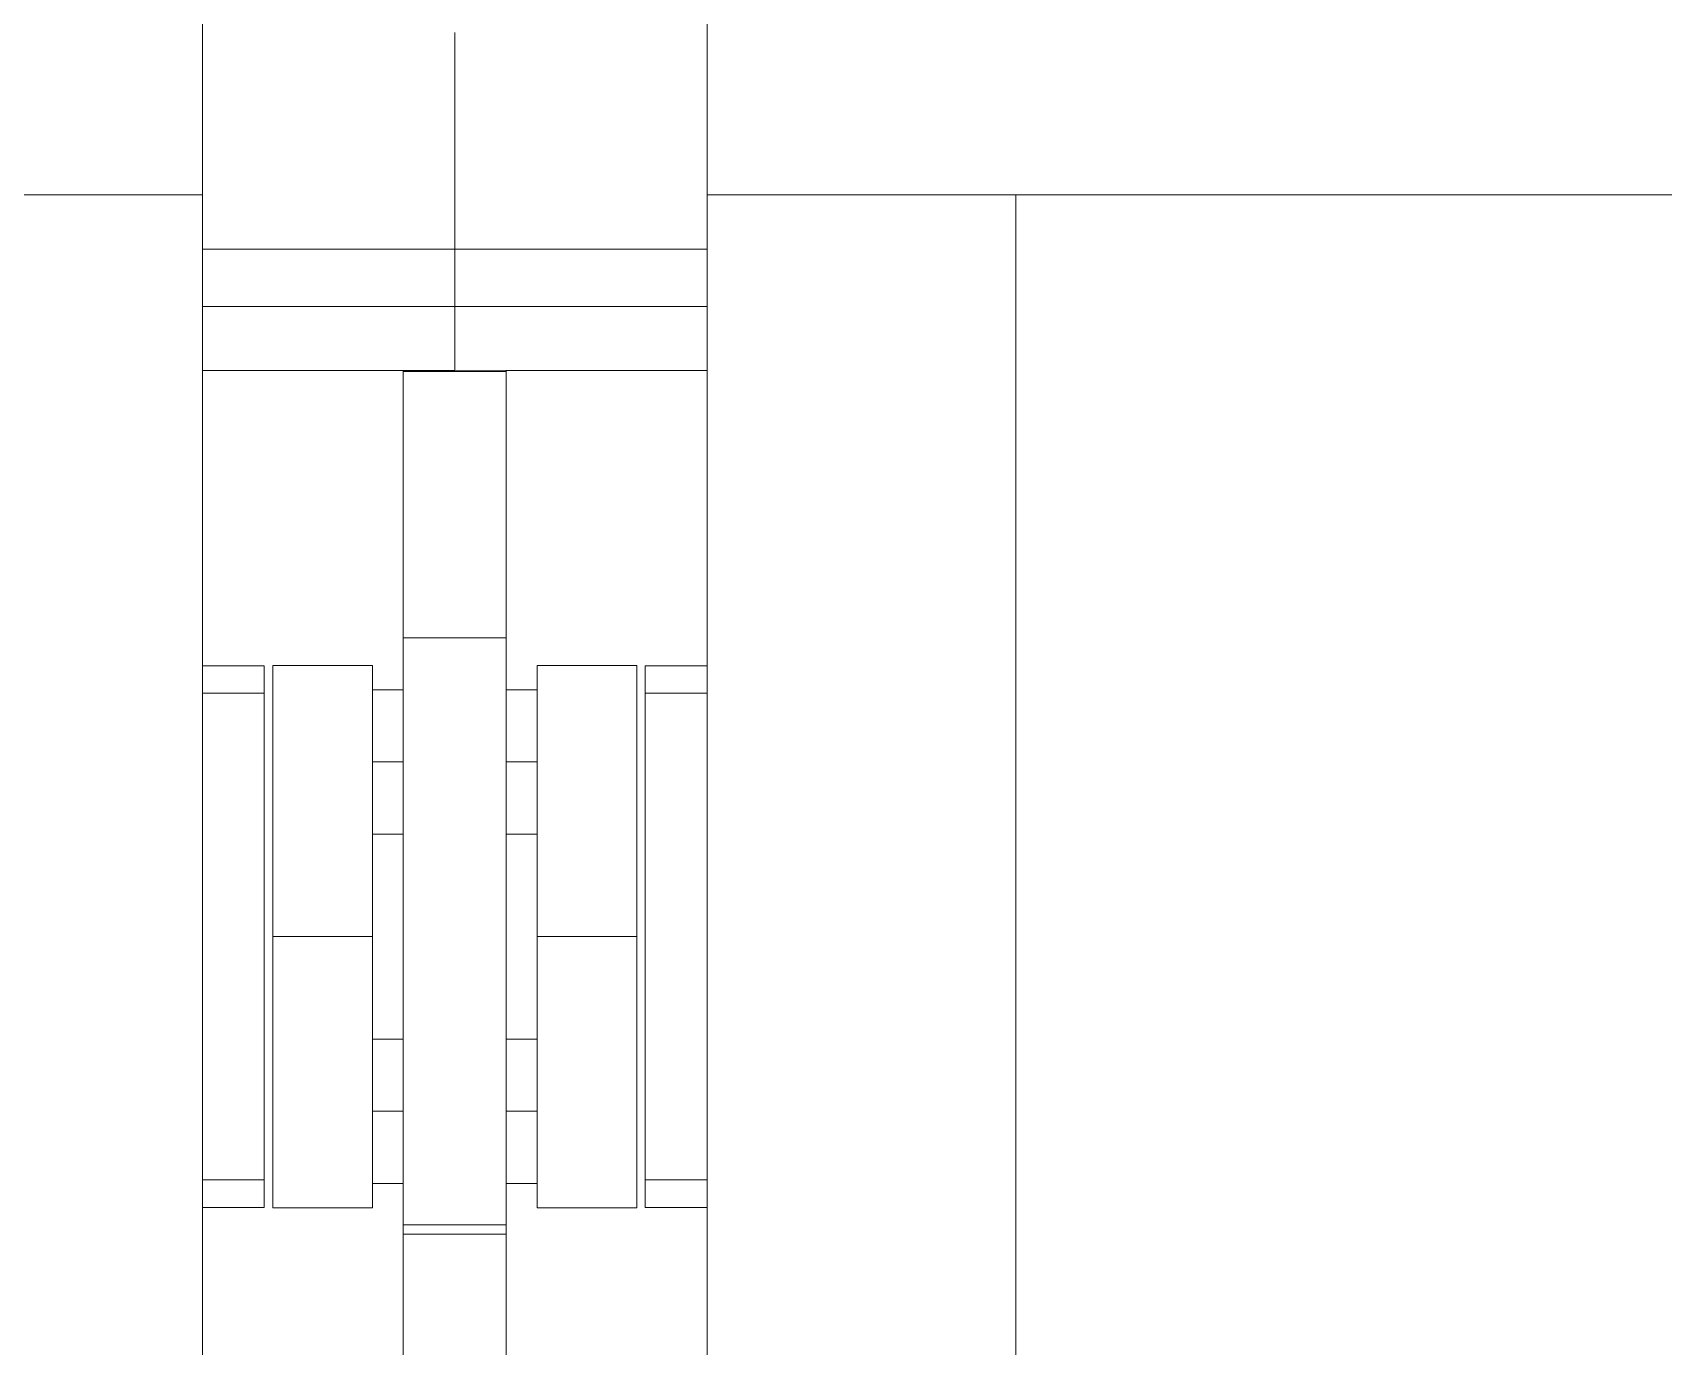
# Model space of a CAD drawing. Header units: millimetres. Extents: x -46169 to 237885, y -84465 to 18123.
# Drawn here: x 111648.7 to 111807.1, y -80615.1 to -80487.6 of the extents above; entities that cross this region are included whole.
import ezdxf

# ---------------------------------------------------------------- set-up
doc = ezdxf.new("R2010")
doc.units = ezdxf.units.MM
doc.header["$MEASUREMENT"] = 0
doc.linetypes.add('Wipeout_Contour', pattern=[1000, 0, -1000])
doc.layers.add('New_A-20-M_Floor_Slab', color=7, linetype='Continuous')
doc.layers.add('New_A-35-M_FFE_Fixed', color=7, linetype='Continuous')
doc.layers.add('New_A-35-M_FFE_Fixed_Pen_No__1', color=7, linetype='Continuous', lineweight=13)

# ---------------------------------------------------------------- blocks, each defined once
blk = doc.blocks.new('Section Elem_7_2', base_point=(64459.15, -84332.61))
at = {"color": 254, "linetype": 'Wipeout_Contour', "lineweight": 0, "ltscale": 2203332.554742393}
blk.add_wipeout([(111665.23, -80601.62), (111665.23, -80615.11), (111684.73, -80615.11), (111684.73, -80599.29), (111681.73, -80599.29), (111681.73, -80601.65), (111672.05, -80601.65), (111672.05, -80549.01), (111681.73, -80549.01), (111681.73, -80551.38), (111684.73, -80551.38), (111684.73, -80520.4), (111665.23, -80520.4), (111665.23, -80549.04), (111671.23, -80549.04), (111671.23, -80601.62)], dxfattribs=at).dxf.layer = 'New_A-20-M_Floor_Slab'
at = {"color": 254, "linetype": 'Wipeout_Contour', "lineweight": 0, "ltscale": 550903.734601}
blk.add_wipeout([(111694.73, -80585.29), (111697.73, -80585.29), (111697.73, -80565.38), (111694.73, -80565.38)], dxfattribs=at).dxf.layer = 'New_A-20-M_Floor_Slab'
at = {"color": 254, "linetype": 'Wipeout_Contour', "lineweight": 0, "ltscale": 2203694.375232762}
blk.add_wipeout([(111697.73, -80599.29), (111694.73, -80599.29), (111694.73, -80615.11), (111714.23, -80615.11), (111714.23, -80601.62), (111708.23, -80601.62), (111708.23, -80549.04), (111714.23, -80549.04), (111714.23, -80520.4), (111694.73, -80520.4), (111694.73, -80551.38), (111697.73, -80551.38), (111697.73, -80549.01), (111707.42, -80549.01), (111707.42, -80601.65), (111697.73, -80601.65)], dxfattribs=at).dxf.layer = 'New_A-20-M_Floor_Slab'
at = {"color": 254, "linetype": 'Wipeout_Contour', "lineweight": 0, "ltscale": 550861.563478}
blk.add_wipeout([(111681.73, -80585.29), (111684.73, -80585.29), (111684.73, -80565.38), (111681.73, -80565.38)], dxfattribs=at).dxf.layer = 'New_A-20-M_Floor_Slab'
blk = doc.blocks.new('Section Elem_20_2', base_point=(64459.15, -84332.61))
at = {"color": 254, "linetype": 'Wipeout_Contour', "lineweight": 0, "ltscale": 550818.186649}
blk.add_wipeout([(111684.73, -80548.19), (111694.73, -80548.19), (111694.73, -80547.38), (111684.73, -80547.38)], dxfattribs=at).dxf.layer = 'New_A-35-M_FFE_Fixed'
at = {"color": 254, "linetype": 'Wipeout_Contour', "lineweight": 0, "ltscale": 550891.490712}
blk.add_wipeout([(111714.23, -80549.56), (111714.23, -80549.04), (111708.23, -80549.04), (111708.23, -80549.56)], dxfattribs=at).dxf.layer = 'New_A-35-M_FFE_Fixed'
at = {"color": 254, "linetype": 'Wipeout_Contour', "lineweight": 0, "ltscale": 550850.700828}
blk.add_wipeout([(111694.73, -80551.91), (111694.73, -80553.43), (111697.73, -80553.43), (111697.73, -80551.91)], dxfattribs=at).dxf.layer = 'New_A-35-M_FFE_Fixed'
at = {"color": 254, "linetype": 'Wipeout_Contour', "lineweight": 0, "ltscale": 688576.711741}
blk.add_wipeout([(111694.73, -80558.38), (111697.73, -80558.38), (111697.73, -80556.72), (111697.73, -80555.7), (111694.73, -80555.7)], dxfattribs=at).dxf.layer = 'New_A-35-M_FFE_Fixed'
at = {"color": 254, "linetype": 'Wipeout_Contour', "lineweight": 0, "ltscale": 550877.414561}
blk.add_wipeout([(111697.73, -80563.33), (111694.73, -80563.33), (111694.73, -80564.84), (111697.73, -80564.84)], dxfattribs=at).dxf.layer = 'New_A-35-M_FFE_Fixed'
at = {"color": 254, "linetype": 'Wipeout_Contour', "lineweight": 0, "ltscale": 550934.488459}
blk.add_wipeout([(111697.73, -80587.34), (111694.73, -80587.34), (111694.73, -80589.61), (111697.73, -80589.61)], dxfattribs=at).dxf.layer = 'New_A-35-M_FFE_Fixed'
at = {"color": 254, "linetype": 'Wipeout_Contour', "lineweight": 0, "ltscale": 550952.342949}
blk.add_wipeout([(111694.73, -80597.24), (111697.73, -80597.24), (111697.73, -80594.97), (111694.73, -80594.97)], dxfattribs=at).dxf.layer = 'New_A-35-M_FFE_Fixed'
at = {"color": 254, "linetype": 'Wipeout_Contour', "lineweight": 0, "ltscale": 551013.312429}
blk.add_wipeout([(111708.23, -80601.62), (111714.23, -80601.62), (111714.23, -80601.11), (111708.23, -80601.11)], dxfattribs=at).dxf.layer = 'New_A-35-M_FFE_Fixed'
at = {"color": 254, "linetype": 'Wipeout_Contour', "lineweight": 0, "ltscale": 550948.532889}
blk.add_wipeout([(111694.73, -80603.64), (111694.73, -80603.32), (111684.73, -80603.32), (111684.73, -80603.64)], dxfattribs=at).dxf.layer = 'New_A-35-M_FFE_Fixed'
at = {"color": 254, "linetype": 'Wipeout_Contour', "lineweight": 0, "ltscale": 550959.972375}
blk.add_wipeout([(111694.73, -80608.79), (111694.73, -80607.94), (111684.73, -80607.94), (111684.73, -80608.79)], dxfattribs=at).dxf.layer = 'New_A-35-M_FFE_Fixed'
at = {"color": 254, "linetype": 'Wipeout_Contour', "lineweight": 0, "ltscale": 550848.30231}
blk.add_wipeout([(111694.73, -80551.38), (111694.73, -80551.91), (111697.73, -80551.91), (111697.73, -80551.38)], dxfattribs=at).dxf.layer = 'New_A-35-M_FFE_Fixed'
at = {"color": 254, "linetype": 'Wipeout_Contour', "lineweight": 0, "ltscale": 550855.132759}
blk.add_wipeout([(111694.73, -80555.7), (111697.73, -80555.7), (111697.73, -80553.43), (111694.73, -80553.43)], dxfattribs=at).dxf.layer = 'New_A-35-M_FFE_Fixed'
at = {"color": 254, "linetype": 'Wipeout_Contour', "lineweight": 0, "ltscale": 550872.982304}
blk.add_wipeout([(111694.73, -80563.33), (111697.73, -80563.33), (111697.73, -80561.05), (111694.73, -80561.05)], dxfattribs=at).dxf.layer = 'New_A-35-M_FFE_Fixed'
at = {"color": 254, "linetype": 'Wipeout_Contour', "lineweight": 0, "ltscale": 688600.830108}
blk.add_wipeout([(111694.73, -80565.38), (111697.73, -80565.38), (111697.73, -80565.26), (111697.73, -80564.84), (111694.73, -80564.84)], dxfattribs=at).dxf.layer = 'New_A-35-M_FFE_Fixed'
at = {"color": 254, "linetype": 'Wipeout_Contour', "lineweight": 0, "ltscale": 550930.055301}
blk.add_wipeout([(111697.73, -80585.82), (111694.73, -80585.82), (111694.73, -80587.34), (111697.73, -80587.34)], dxfattribs=at).dxf.layer = 'New_A-35-M_FFE_Fixed'
at = {"color": 254, "linetype": 'Wipeout_Contour', "lineweight": 0, "ltscale": 688684.252666}
blk.add_wipeout([(111694.73, -80592.29), (111694.73, -80594.97), (111697.73, -80594.97), (111697.73, -80593.94), (111697.73, -80592.29)], dxfattribs=at).dxf.layer = 'New_A-35-M_FFE_Fixed'
at = {"color": 254, "linetype": 'Wipeout_Contour', "lineweight": 0, "ltscale": 688696.51833}
blk.add_wipeout([(111694.73, -80597.24), (111694.73, -80598.75), (111697.73, -80598.75), (111697.73, -80597.72), (111697.73, -80597.24)], dxfattribs=at).dxf.layer = 'New_A-35-M_FFE_Fixed'
at = {"color": 254, "linetype": 'Wipeout_Contour', "lineweight": 0, "ltscale": 551010.18317}
blk.add_wipeout([(111714.23, -80598.94), (111708.23, -80598.94), (111708.23, -80601.11), (111714.23, -80601.11)], dxfattribs=at).dxf.layer = 'New_A-35-M_FFE_Fixed'
at = {"color": 254, "linetype": 'Wipeout_Contour', "lineweight": 0, "ltscale": 550952.248051}
blk.add_wipeout([(111694.73, -80604.23), (111684.73, -80604.23), (111684.73, -80605.9), (111694.73, -80605.9)], dxfattribs=at).dxf.layer = 'New_A-35-M_FFE_Fixed'
at = {"layer": 'New_A-35-M_FFE_Fixed_Pen_No__1', "linetype": 'Continuous'}
blk.add_line((111708.23, -80601.62), (111708.23, -80601.11), dxfattribs=at)
at = {"color": 254, "linetype": 'Wipeout_Contour', "lineweight": 0, "ltscale": 550952.400583}
blk.add_wipeout([(111708.23, -80598.94), (111714.23, -80598.94), (111714.23, -80551.72), (111708.23, -80551.72)], dxfattribs=at).dxf.layer = 'New_A-35-M_FFE_Fixed'
at = {"color": 254, "linetype": 'Wipeout_Contour', "lineweight": 0, "ltscale": 550867.191379}
blk.add_wipeout([(111694.73, -80558.38), (111694.73, -80561.05), (111697.73, -80561.05), (111697.73, -80558.38)], dxfattribs=at).dxf.layer = 'New_A-35-M_FFE_Fixed'
at = {"color": 254, "linetype": 'Wipeout_Contour', "lineweight": 0, "ltscale": 688660.128628}
blk.add_wipeout([(111697.73, -80585.29), (111694.73, -80585.29), (111694.73, -80585.82), (111697.73, -80585.82), (111697.73, -80585.4)], dxfattribs=at).dxf.layer = 'New_A-35-M_FFE_Fixed'
at = {"color": 254, "linetype": 'Wipeout_Contour', "lineweight": 0, "ltscale": 550940.280756}
blk.add_wipeout([(111694.73, -80592.29), (111697.73, -80592.29), (111697.73, -80589.61), (111694.73, -80589.61)], dxfattribs=at).dxf.layer = 'New_A-35-M_FFE_Fixed'
at = {"color": 254, "linetype": 'Wipeout_Contour', "lineweight": 0, "ltscale": 550959.175841}
blk.add_wipeout([(111694.73, -80598.75), (111694.73, -80599.29), (111697.73, -80599.29), (111697.73, -80598.75)], dxfattribs=at).dxf.layer = 'New_A-35-M_FFE_Fixed'
at = {"layer": 'New_A-35-M_FFE_Fixed_Pen_No__1', "linetype": 'Continuous'}
blk.add_line((111708.23, -80601.11), (111708.23, -80598.94), dxfattribs=at)
at = {"color": 254, "linetype": 'Wipeout_Contour', "lineweight": 0, "ltscale": 550894.618705}
blk.add_wipeout([(111708.23, -80549.56), (111708.23, -80551.72), (111714.23, -80551.72), (111714.23, -80549.56)], dxfattribs=at).dxf.layer = 'New_A-35-M_FFE_Fixed'
at = {"color": 254, "linetype": 'Wipeout_Contour', "lineweight": 0, "ltscale": 550957.874458}
blk.add_wipeout([(111697.73, -80593.94), (111707.42, -80593.94), (111707.42, -80585.4), (111697.73, -80585.4)], dxfattribs=at).dxf.layer = 'New_A-35-M_FFE_Fixed'
at = {"layer": 'New_A-35-M_FFE_Fixed_Pen_No__1', "linetype": 'Continuous'}
for p, q in [((111708.23, -80549.56), (111708.23, -80549.04)), ((111708.23, -80551.72), (111708.23, -80549.56)), ((111708.23, -80598.94), (111708.23, -80551.72)), ((111697.73, -80592.29), (111694.73, -80592.29))]:
    blk.add_line(p, q, dxfattribs=at)
at = {"color": 254, "linetype": 'Wipeout_Contour', "lineweight": 0, "ltscale": 551010.842816}
blk.add_wipeout([(111714.23, -80503.33), (111714.23, -80647.33), (111744.23, -80647.33), (111744.23, -80503.33)], dxfattribs=at).dxf.layer = 'New_A-35-M_FFE_Fixed'
at = {"color": 254, "linetype": 'Wipeout_Contour', "lineweight": 0, "ltscale": 550936.097446}
blk.add_wipeout([(111697.73, -80575.33), (111697.73, -80585.4), (111707.42, -80585.4), (111707.42, -80575.33)], dxfattribs=at).dxf.layer = 'New_A-35-M_FFE_Fixed'
at = {"color": 254, "linetype": 'Wipeout_Contour', "lineweight": 0, "ltscale": 550974.542929}
blk.add_wipeout([(111707.42, -80593.94), (111697.73, -80593.94), (111697.73, -80599.65), (111707.42, -80599.65)], dxfattribs=at).dxf.layer = 'New_A-35-M_FFE_Fixed'
at = {"layer": 'New_A-35-M_FFE_Fixed_Pen_No__1', "linetype": 'Continuous'}
for p, q in [((111714.23, -80549.04), (111708.23, -80549.04)), ((111714.23, -80551.72), (111708.23, -80551.72)), ((111697.73, -80585.29), (111694.73, -80585.29)), ((111697.73, -80593.94), (111697.73, -80585.4)), ((111707.42, -80593.94), (111707.42, -80585.4)), ((111714.23, -80598.94), (111708.23, -80598.94)), ((111714.23, -80601.62), (111708.23, -80601.62))]:
    blk.add_line(p, q, dxfattribs=at)
at = {"color": 254, "linetype": 'Wipeout_Contour', "lineweight": 0, "ltscale": 827228.955414}
blk.add_wipeout([(112215.23, -80346.96), (111714.23, -80346.96), (111714.23, -80503.33), (111744.23, -80503.33), (112185.23, -80503.33), (112215.23, -80503.33)], dxfattribs=at).dxf.layer = 'New_A-35-M_FFE_Fixed'
at = {"color": 254, "linetype": 'Wipeout_Contour', "lineweight": 0, "ltscale": 550771.873137}
blk.add_wipeout([(111689.73, -80511.45), (111714.23, -80511.45), (111714.23, -80510.54), (111689.73, -80510.54)], dxfattribs=at).dxf.layer = 'New_A-35-M_FFE_Fixed'
at = {"color": 254, "linetype": 'Wipeout_Contour', "lineweight": 0, "ltscale": 550786.598318}
blk.add_wipeout([(111689.73, -80520.4), (111714.23, -80520.4), (111714.23, -80514.18), (111689.73, -80514.18)], dxfattribs=at).dxf.layer = 'New_A-35-M_FFE_Fixed'
at = {"color": 254, "linetype": 'Wipeout_Contour', "lineweight": 0, "ltscale": 550912.527964}
blk.add_wipeout([(111697.73, -80575.33), (111707.42, -80575.33), (111707.42, -80565.26), (111697.73, -80565.26)], dxfattribs=at).dxf.layer = 'New_A-35-M_FFE_Fixed'
at = {"color": 254, "linetype": 'Wipeout_Contour', "lineweight": 0, "ltscale": 550983.564222}
blk.add_wipeout([(111707.42, -80599.65), (111697.73, -80599.65), (111697.73, -80601.65), (111707.42, -80601.65)], dxfattribs=at).dxf.layer = 'New_A-35-M_FFE_Fixed'
at = {"layer": 'New_A-35-M_FFE_Fixed_Pen_No__1', "linetype": 'Continuous'}
for p, q in [((111689.73, -80520.4), (111714.23, -80520.4)), ((111707.42, -80575.33), (111697.73, -80575.33)), ((111697.73, -80585.4), (111697.73, -80575.33)), ((111707.42, -80585.4), (111707.42, -80575.33)), ((111697.73, -80599.65), (111697.73, -80593.94)), ((111707.42, -80599.65), (111707.42, -80593.94)), ((111697.73, -80599.29), (111694.73, -80599.29)), ((111697.73, -80601.65), (111697.73, -80599.65)), ((111707.42, -80601.65), (111707.42, -80599.65)), ((111707.42, -80601.65), (111697.73, -80601.65))]:
    blk.add_line(p, q, dxfattribs=at)
at = {"color": 254, "linetype": 'Wipeout_Contour', "lineweight": 0, "ltscale": 550725.35612}
blk.add_wipeout([(111689.73, -80487.59), (111689.73, -80494.61), (111714.23, -80494.61), (111714.23, -80487.59)], dxfattribs=at).dxf.layer = 'New_A-35-M_FFE_Fixed'
at = {"color": 254, "linetype": 'Wipeout_Contour', "lineweight": 0, "ltscale": 551761.374976}
blk.add_wipeout([(112185.23, -80635.33), (112185.23, -80503.33), (111744.23, -80503.33), (111744.23, -80635.33)], dxfattribs=at).dxf.layer = 'New_A-35-M_FFE_Fixed'
at = {"color": 254, "linetype": 'Wipeout_Contour', "lineweight": 0, "ltscale": 550779.056403}
blk.add_wipeout([(111689.73, -80514.18), (111714.23, -80514.18), (111714.23, -80513.95), (111689.73, -80513.95)], dxfattribs=at).dxf.layer = 'New_A-35-M_FFE_Fixed'
at = {"color": 254, "linetype": 'Wipeout_Contour', "lineweight": 0, "ltscale": 550890.754251}
blk.add_wipeout([(111697.73, -80565.26), (111707.42, -80565.26), (111707.42, -80556.72), (111697.73, -80556.72)], dxfattribs=at).dxf.layer = 'New_A-35-M_FFE_Fixed'
at = {"layer": 'New_A-35-M_FFE_Fixed_Pen_No__1', "linetype": 'Continuous'}
for p, q in [((111744.23, -80647.33), (111744.23, -80503.33)), ((111744.23, -80503.33), (112185.23, -80503.33)), ((111697.73, -80558.38), (111694.73, -80558.38)), ((111697.73, -80565.38), (111694.73, -80565.38)), ((111697.73, -80575.33), (111697.73, -80565.26)), ((111707.42, -80575.33), (111707.42, -80565.26))]:
    blk.add_line(p, q, dxfattribs=at)
at = {"color": 254, "linetype": 'Wipeout_Contour', "lineweight": 0, "ltscale": 550741.765772}
blk.add_wipeout([(111689.73, -80494.61), (111689.73, -80501.63), (111714.23, -80501.63), (111714.23, -80494.61)], dxfattribs=at).dxf.layer = 'New_A-35-M_FFE_Fixed'
at = {"color": 254, "linetype": 'Wipeout_Contour', "lineweight": 0, "ltscale": 550777.181039}
blk.add_wipeout([(111689.73, -80513.55), (111714.23, -80513.55), (111714.23, -80512.98), (111689.73, -80512.98)], dxfattribs=at).dxf.layer = 'New_A-35-M_FFE_Fixed'
at = {"color": 254, "linetype": 'Wipeout_Contour', "lineweight": 0, "ltscale": 550874.090441}
blk.add_wipeout([(111697.73, -80556.72), (111707.42, -80556.72), (111707.42, -80551.02), (111697.73, -80551.02)], dxfattribs=at).dxf.layer = 'New_A-35-M_FFE_Fixed'
at = {"layer": 'New_A-35-M_FFE_Fixed_Pen_No__1', "linetype": 'Continuous'}
for p, q in [((111697.73, -80565.26), (111697.73, -80556.72)), ((111707.42, -80565.26), (111707.42, -80556.72))]:
    blk.add_line(p, q, dxfattribs=at)
at = {"color": 254, "linetype": 'Wipeout_Contour', "lineweight": 0, "ltscale": 550758.135921}
blk.add_wipeout([(111714.23, -80501.63), (111689.73, -80501.63), (111689.73, -80508.61), (111714.23, -80508.61)], dxfattribs=at).dxf.layer = 'New_A-35-M_FFE_Fixed'
at = {"color": 254, "linetype": 'Wipeout_Contour', "lineweight": 0, "ltscale": 550775.6886}
blk.add_wipeout([(111689.73, -80512.98), (111714.23, -80512.98), (111714.23, -80512.27), (111689.73, -80512.27)], dxfattribs=at).dxf.layer = 'New_A-35-M_FFE_Fixed'
at = {"color": 254, "linetype": 'Wipeout_Contour', "lineweight": 0, "ltscale": 550865.072433}
blk.add_wipeout([(111697.73, -80549.01), (111697.73, -80551.02), (111707.42, -80551.02), (111707.42, -80549.01)], dxfattribs=at).dxf.layer = 'New_A-35-M_FFE_Fixed'
at = {"layer": 'New_A-35-M_FFE_Fixed_Pen_No__1', "linetype": 'Continuous'}
for p, q in [((111714.23, -80503.33), (111714.23, -80346.96)), ((111744.23, -80503.33), (111714.23, -80503.33)), ((111697.73, -80551.02), (111697.73, -80549.01)), ((111707.42, -80549.01), (111697.73, -80549.01)), ((111707.42, -80551.02), (111707.42, -80549.01)), ((111697.73, -80556.72), (111697.73, -80551.02)), ((111707.42, -80556.72), (111707.42, -80551.02)), ((111697.73, -80551.38), (111694.73, -80551.38))]:
    blk.add_line(p, q, dxfattribs=at)
at = {"color": 254, "linetype": 'Wipeout_Contour', "lineweight": 0, "ltscale": 550767.440922}
blk.add_wipeout([(111689.73, -80508.61), (111689.73, -80509.58), (111714.23, -80509.58), (111714.23, -80508.61)], dxfattribs=at).dxf.layer = 'New_A-35-M_FFE_Fixed'
at = {"color": 254, "linetype": 'Wipeout_Contour', "lineweight": 0, "ltscale": 550773.896804}
blk.add_wipeout([(111689.73, -80512.27), (111714.23, -80512.27), (111714.23, -80511.45), (111689.73, -80511.45)], dxfattribs=at).dxf.layer = 'New_A-35-M_FFE_Fixed'
at = {"color": 254, "linetype": 'Wipeout_Contour', "lineweight": 0, "ltscale": 550778.317913}
blk.add_wipeout([(111689.73, -80513.55), (111689.73, -80513.95), (111714.23, -80513.95), (111714.23, -80513.55)], dxfattribs=at).dxf.layer = 'New_A-35-M_FFE_Fixed'
at = {"layer": 'New_A-35-M_FFE_Fixed_Pen_No__1', "linetype": 'Continuous'}
for p, q in [((111689.73, -80508.61), (111714.23, -80508.61)), ((111689.73, -80514.18), (111714.23, -80514.18))]:
    blk.add_line(p, q, dxfattribs=at)
at = {"color": 254, "linetype": 'Wipeout_Contour', "lineweight": 0, "ltscale": 550769.69382}
blk.add_wipeout([(111689.73, -80510.54), (111714.23, -80510.54), (111714.23, -80509.58), (111689.73, -80509.58)], dxfattribs=at).dxf.layer = 'New_A-35-M_FFE_Fixed'
at = {"layer": 'New_A-35-M_FFE_Fixed_Pen_No__1', "linetype": 'Continuous'}
blk.add_line((111714.23, -80647.33), (111714.23, -80503.33), dxfattribs=at)
blk = doc.blocks.new('Section Elem_21_2', base_point=(64459.15, -84332.61))
at = {"color": 254, "linetype": 'Wipeout_Contour', "lineweight": 0, "ltscale": 549639.478913}
blk.add_wipeout([(111665.23, -80346.96), (111164.23, -80346.96), (111164.23, -80503.33), (111665.23, -80503.33)], dxfattribs=at).dxf.layer = 'New_A-35-M_FFE_Fixed'
at = {"color": 254, "linetype": 'Wipeout_Contour', "lineweight": 0, "ltscale": 550760.418745}
blk.add_wipeout([(111684.73, -80525.7), (111694.73, -80525.7), (111694.73, -80520.48), (111684.73, -80520.48)], dxfattribs=at).dxf.layer = 'New_A-35-M_FFE_Fixed'
at = {"color": 254, "linetype": 'Wipeout_Contour', "lineweight": 0, "ltscale": 550781.73665}
blk.add_wipeout([(111672.05, -80551.02), (111681.73, -80551.02), (111681.73, -80549.01), (111672.05, -80549.01)], dxfattribs=at).dxf.layer = 'New_A-35-M_FFE_Fixed'
at = {"color": 254, "linetype": 'Wipeout_Contour', "lineweight": 0, "ltscale": 550825.362719}
blk.add_wipeout([(111684.73, -80548.19), (111684.73, -80553.51), (111694.73, -80553.51), (111694.73, -80548.19)], dxfattribs=at).dxf.layer = 'New_A-35-M_FFE_Fixed'
at = {"color": 254, "linetype": 'Wipeout_Contour', "lineweight": 0, "ltscale": 550755.114225}
blk.add_wipeout([(111665.23, -80549.56), (111665.23, -80551.72), (111671.23, -80551.72), (111671.23, -80549.56)], dxfattribs=at).dxf.layer = 'New_A-35-M_FFE_Fixed'
at = {"color": 254, "linetype": 'Wipeout_Contour', "lineweight": 0, "ltscale": 550829.19936}
blk.add_wipeout([(111681.73, -80565.26), (111672.05, -80565.26), (111672.05, -80575.33), (111681.73, -80575.33)], dxfattribs=at).dxf.layer = 'New_A-35-M_FFE_Fixed'
at = {"color": 254, "linetype": 'Wipeout_Contour', "lineweight": 0, "ltscale": 550900.246363}
blk.add_wipeout([(111672.05, -80599.65), (111672.05, -80601.65), (111681.73, -80601.65), (111681.73, -80599.65)], dxfattribs=at).dxf.layer = 'New_A-35-M_FFE_Fixed'
at = {"color": 254, "linetype": 'Wipeout_Contour', "lineweight": 0, "ltscale": 550873.838006}
blk.add_wipeout([(111665.23, -80601.11), (111665.23, -80601.62), (111671.23, -80601.62), (111671.23, -80601.11)], dxfattribs=at).dxf.layer = 'New_A-35-M_FFE_Fixed'
at = {"color": 254, "linetype": 'Wipeout_Contour', "lineweight": 0, "ltscale": 550949.598074}
blk.add_wipeout([(111684.73, -80604.23), (111694.73, -80604.23), (111694.73, -80603.64), (111684.73, -80603.64)], dxfattribs=at).dxf.layer = 'New_A-35-M_FFE_Fixed'
at = {"color": 254, "linetype": 'Wipeout_Contour', "lineweight": 0, "ltscale": 550956.826591}
blk.add_wipeout([(111684.73, -80607.94), (111694.73, -80607.94), (111694.73, -80606.1), (111684.73, -80606.1)], dxfattribs=at).dxf.layer = 'New_A-35-M_FFE_Fixed'
at = {"color": 254, "linetype": 'Wipeout_Contour', "lineweight": 0, "ltscale": 550969.388263}
blk.add_wipeout([(111684.73, -80611.52), (111684.73, -80613.26), (111694.73, -80613.26), (111694.73, -80611.52)], dxfattribs=at).dxf.layer = 'New_A-35-M_FFE_Fixed'
at = {"color": 254, "linetype": 'Wipeout_Contour', "lineweight": 0, "ltscale": 550977.371404}
blk.add_wipeout([(111684.73, -80616.64), (111694.73, -80616.64), (111694.73, -80614.96), (111684.73, -80614.96)], dxfattribs=at).dxf.layer = 'New_A-35-M_FFE_Fixed'
at = {"layer": 'New_A-35-M_FFE_Fixed_Pen_No__1', "linetype": 'Continuous'}
for p, q in [((111672.05, -80549.01), (111681.73, -80549.01)), ((111672.05, -80601.65), (111681.73, -80601.65)), ((111684.73, -80604.23), (111694.73, -80604.23))]:
    blk.add_line(p, q, dxfattribs=at)
at = {"color": 254, "linetype": 'Wipeout_Contour', "lineweight": 0, "ltscale": 550645.850877}
blk.add_wipeout([(111665.23, -80494.61), (111689.73, -80494.61), (111689.73, -80487.59), (111665.23, -80487.59)], dxfattribs=at).dxf.layer = 'New_A-35-M_FFE_Fixed'
at = {"color": 254, "linetype": 'Wipeout_Contour', "lineweight": 0, "ltscale": 688442.456206}
blk.add_wipeout([(111684.73, -80520.48), (111694.73, -80520.48), (111694.73, -80520.4), (111689.73, -80520.4), (111684.73, -80520.4)], dxfattribs=at).dxf.layer = 'New_A-35-M_FFE_Fixed'
at = {"color": 254, "linetype": 'Wipeout_Contour', "lineweight": 0, "ltscale": 550772.289255}
blk.add_wipeout([(111684.73, -80525.7), (111684.73, -80530.63), (111694.73, -80530.63), (111694.73, -80525.7)], dxfattribs=at).dxf.layer = 'New_A-35-M_FFE_Fixed'
at = {"color": 254, "linetype": 'Wipeout_Contour', "lineweight": 0, "ltscale": 550751.985439}
blk.add_wipeout([(111665.23, -80549.04), (111665.23, -80549.56), (111671.23, -80549.56), (111671.23, -80549.04)], dxfattribs=at).dxf.layer = 'New_A-35-M_FFE_Fixed'
at = {"color": 254, "linetype": 'Wipeout_Contour', "lineweight": 0, "ltscale": 550790.756021}
blk.add_wipeout([(111672.05, -80556.72), (111681.73, -80556.72), (111681.73, -80551.02), (111672.05, -80551.02)], dxfattribs=at).dxf.layer = 'New_A-35-M_FFE_Fixed'
at = {"color": 254, "linetype": 'Wipeout_Contour', "lineweight": 0, "ltscale": 550841.095664}
blk.add_wipeout([(111684.73, -80561.63), (111694.73, -80561.63), (111694.73, -80553.51), (111684.73, -80553.51)], dxfattribs=at).dxf.layer = 'New_A-35-M_FFE_Fixed'
at = {"color": 254, "linetype": 'Wipeout_Contour', "lineweight": 0, "ltscale": 550891.223706}
blk.add_wipeout([(111681.73, -80593.94), (111672.05, -80593.94), (111672.05, -80599.65), (111681.73, -80599.65)], dxfattribs=at).dxf.layer = 'New_A-35-M_FFE_Fixed'
at = {"color": 254, "linetype": 'Wipeout_Contour', "lineweight": 0, "ltscale": 550870.707955}
blk.add_wipeout([(111671.23, -80598.94), (111665.23, -80598.94), (111665.23, -80601.11), (111671.23, -80601.11)], dxfattribs=at).dxf.layer = 'New_A-35-M_FFE_Fixed'
at = {"color": 254, "linetype": 'Wipeout_Contour', "lineweight": 0, "ltscale": 550942.942209}
blk.add_wipeout([(111684.73, -80598.86), (111684.73, -80603.32), (111694.73, -80603.32), (111694.73, -80598.86)], dxfattribs=at).dxf.layer = 'New_A-35-M_FFE_Fixed'
at = {"color": 254, "linetype": 'Wipeout_Contour', "lineweight": 0, "ltscale": 550954.439345}
blk.add_wipeout([(111694.73, -80606.1), (111694.73, -80605.9), (111684.73, -80605.9), (111684.73, -80606.1)], dxfattribs=at).dxf.layer = 'New_A-35-M_FFE_Fixed'
at = {"color": 254, "linetype": 'Wipeout_Contour', "lineweight": 0, "ltscale": 550965.279251}
blk.add_wipeout([(111694.73, -80611.52), (111694.73, -80609.75), (111684.73, -80609.75), (111684.73, -80611.52)], dxfattribs=at).dxf.layer = 'New_A-35-M_FFE_Fixed'
at = {"color": 254, "linetype": 'Wipeout_Contour', "lineweight": 0, "ltscale": 550973.418997}
blk.add_wipeout([(111694.73, -80614.96), (111694.73, -80613.26), (111684.73, -80613.26), (111684.73, -80614.96)], dxfattribs=at).dxf.layer = 'New_A-35-M_FFE_Fixed'
at = {"layer": 'New_A-35-M_FFE_Fixed_Pen_No__1', "linetype": 'Continuous'}
for p, q in [((111694.73, -80520.48), (111694.73, -80520.4)), ((111694.73, -80525.7), (111694.73, -80520.48)), ((111671.23, -80549.56), (111671.23, -80549.04)), ((111672.05, -80551.02), (111672.05, -80549.01)), ((111694.73, -80553.51), (111694.73, -80548.19)), ((111672.05, -80601.65), (111672.05, -80599.65)), ((111671.23, -80601.62), (111671.23, -80601.11)), ((111684.73, -80604.23), (111684.73, -80603.32)), ((111684.73, -80603.32), (111694.73, -80603.32)), ((111694.73, -80604.23), (111694.73, -80603.32)), ((111684.73, -80606.1), (111684.73, -80604.23)), ((111694.73, -80606.1), (111694.73, -80604.23)), ((111684.73, -80607.94), (111684.73, -80606.1)), ((111694.73, -80607.94), (111694.73, -80606.1)), ((111684.73, -80613.26), (111684.73, -80611.52)), ((111694.73, -80613.26), (111694.73, -80611.52)), ((111684.73, -80614.96), (111684.73, -80613.26)), ((111694.73, -80614.96), (111694.73, -80613.26)), ((111684.73, -80616.64), (111684.73, -80614.96)), ((111694.73, -80616.64), (111694.73, -80614.96))]:
    blk.add_line(p, q, dxfattribs=at)
at = {"color": 254, "linetype": 'Wipeout_Contour', "lineweight": 0, "ltscale": 550662.262931}
blk.add_wipeout([(111665.23, -80501.63), (111689.73, -80501.63), (111689.73, -80494.61), (111665.23, -80494.61)], dxfattribs=at).dxf.layer = 'New_A-35-M_FFE_Fixed'
at = {"color": 254, "linetype": 'Wipeout_Contour', "lineweight": 0, "ltscale": 550783.275436}
blk.add_wipeout([(111684.73, -80535.1), (111694.73, -80535.1), (111694.73, -80530.63), (111684.73, -80530.63)], dxfattribs=at).dxf.layer = 'New_A-35-M_FFE_Fixed'
at = {"color": 254, "linetype": 'Wipeout_Contour', "lineweight": 0, "ltscale": 550812.910735}
blk.add_wipeout([(111671.23, -80551.72), (111665.23, -80551.72), (111665.23, -80598.94), (111671.23, -80598.94)], dxfattribs=at).dxf.layer = 'New_A-35-M_FFE_Fixed'
at = {"color": 254, "linetype": 'Wipeout_Contour', "lineweight": 0, "ltscale": 550806.126717}
blk.add_wipeout([(111681.73, -80551.38), (111681.73, -80551.91), (111684.73, -80551.91), (111684.73, -80551.38)], dxfattribs=at).dxf.layer = 'New_A-35-M_FFE_Fixed'
at = {"color": 254, "linetype": 'Wipeout_Contour', "lineweight": 0, "ltscale": 550807.422353}
blk.add_wipeout([(111681.73, -80556.72), (111672.05, -80556.72), (111672.05, -80565.26), (111681.73, -80565.26)], dxfattribs=at).dxf.layer = 'New_A-35-M_FFE_Fixed'
at = {"color": 254, "linetype": 'Wipeout_Contour', "lineweight": 0, "ltscale": 550862.145813}
blk.add_wipeout([(111684.73, -80571.51), (111694.73, -80571.51), (111694.73, -80561.63), (111684.73, -80561.63)], dxfattribs=at).dxf.layer = 'New_A-35-M_FFE_Fixed'
at = {"color": 254, "linetype": 'Wipeout_Contour', "lineweight": 0, "ltscale": 550874.552714}
blk.add_wipeout([(111681.73, -80585.4), (111672.05, -80585.4), (111672.05, -80593.94), (111681.73, -80593.94)], dxfattribs=at).dxf.layer = 'New_A-35-M_FFE_Fixed'
at = {"color": 254, "linetype": 'Wipeout_Contour', "lineweight": 0, "ltscale": 550928.98062}
blk.add_wipeout([(111694.73, -80598.86), (111694.73, -80591.39), (111684.73, -80591.39), (111684.73, -80598.86)], dxfattribs=at).dxf.layer = 'New_A-35-M_FFE_Fixed'
at = {"color": 254, "linetype": 'Wipeout_Contour', "lineweight": 0, "ltscale": 550962.085547}
blk.add_wipeout([(111694.73, -80609.75), (111694.73, -80608.79), (111684.73, -80608.79), (111684.73, -80609.75)], dxfattribs=at).dxf.layer = 'New_A-35-M_FFE_Fixed'
at = {"layer": 'New_A-35-M_FFE_Fixed_Pen_No__1', "linetype": 'Continuous'}
for p, q in [((111689.73, -80494.61), (111689.73, -80487.59)), ((111684.73, -80530.63), (111684.73, -80525.7)), ((111694.73, -80530.63), (111694.73, -80525.7)), ((111681.73, -80551.02), (111681.73, -80549.01)), ((111671.23, -80551.72), (111671.23, -80549.56)), ((111672.05, -80556.72), (111672.05, -80551.02)), ((111671.23, -80598.94), (111671.23, -80551.72)), ((111694.73, -80561.63), (111694.73, -80553.51)), ((111672.05, -80565.26), (111672.05, -80556.72)), ((111672.05, -80599.65), (111672.05, -80593.94)), ((111671.23, -80601.11), (111671.23, -80598.94)), ((111694.73, -80603.32), (111694.73, -80598.86)), ((111684.73, -80609.75), (111684.73, -80607.94)), ((111694.73, -80609.75), (111694.73, -80607.94)), ((111684.73, -80611.52), (111684.73, -80609.75)), ((111694.73, -80611.52), (111694.73, -80609.75))]:
    blk.add_line(p, q, dxfattribs=at)
at = {"color": 254, "linetype": 'Wipeout_Contour', "lineweight": 0, "ltscale": 550754.570773}
blk.add_wipeout([(111665.23, -80503.33), (111635.23, -80503.33), (111635.23, -80647.33), (111665.23, -80647.33)], dxfattribs=at).dxf.layer = 'New_A-35-M_FFE_Fixed'
at = {"color": 254, "linetype": 'Wipeout_Contour', "lineweight": 0, "ltscale": 550793.026051}
blk.add_wipeout([(111684.73, -80535.1), (111684.73, -80538.96), (111694.73, -80538.96), (111694.73, -80535.1)], dxfattribs=at).dxf.layer = 'New_A-35-M_FFE_Fixed'
at = {"color": 254, "linetype": 'Wipeout_Contour', "lineweight": 0, "ltscale": 550808.525418}
blk.add_wipeout([(111681.73, -80551.91), (111681.73, -80553.43), (111684.73, -80553.43), (111684.73, -80551.91)], dxfattribs=at).dxf.layer = 'New_A-35-M_FFE_Fixed'
at = {"color": 254, "linetype": 'Wipeout_Contour', "lineweight": 0, "ltscale": 550825.017232}
blk.add_wipeout([(111681.73, -80558.38), (111681.73, -80561.05), (111684.73, -80561.05), (111684.73, -80558.38)], dxfattribs=at).dxf.layer = 'New_A-35-M_FFE_Fixed'
at = {"color": 254, "linetype": 'Wipeout_Contour', "lineweight": 0, "ltscale": 550837.640125}
blk.add_wipeout([(111681.73, -80564.84), (111681.73, -80565.38), (111684.73, -80565.38), (111684.73, -80564.84)], dxfattribs=at).dxf.layer = 'New_A-35-M_FFE_Fixed'
at = {"color": 254, "linetype": 'Wipeout_Contour', "lineweight": 0, "ltscale": 550885.82073}
blk.add_wipeout([(111684.73, -80581.87), (111694.73, -80581.87), (111694.73, -80571.51), (111684.73, -80571.51)], dxfattribs=at).dxf.layer = 'New_A-35-M_FFE_Fixed'
at = {"color": 254, "linetype": 'Wipeout_Contour', "lineweight": 0, "ltscale": 550852.772408}
blk.add_wipeout([(111681.73, -80575.33), (111672.05, -80575.33), (111672.05, -80585.4), (111681.73, -80585.4)], dxfattribs=at).dxf.layer = 'New_A-35-M_FFE_Fixed'
at = {"color": 254, "linetype": 'Wipeout_Contour', "lineweight": 0, "ltscale": 550904.382347}
blk.add_wipeout([(111681.73, -80594.97), (111684.73, -80594.97), (111684.73, -80592.29), (111681.73, -80592.29)], dxfattribs=at).dxf.layer = 'New_A-35-M_FFE_Fixed'
at = {"color": 254, "linetype": 'Wipeout_Contour', "lineweight": 0, "ltscale": 688646.806277}
blk.add_wipeout([(111681.73, -80598.75), (111681.73, -80599.29), (111684.73, -80599.29), (111684.73, -80598.86), (111684.73, -80598.75)], dxfattribs=at).dxf.layer = 'New_A-35-M_FFE_Fixed'
at = {"layer": 'New_A-35-M_FFE_Fixed_Pen_No__1', "linetype": 'Continuous'}
for p, q in [((111684.73, -80535.1), (111684.73, -80530.63)), ((111694.73, -80535.1), (111694.73, -80530.63)), ((111665.23, -80549.04), (111671.23, -80549.04)), ((111665.23, -80551.72), (111671.23, -80551.72)), ((111681.73, -80551.38), (111684.73, -80551.38)), ((111694.73, -80571.51), (111694.73, -80561.63)), ((111672.05, -80575.33), (111672.05, -80565.26)), ((111672.05, -80575.33), (111681.73, -80575.33)), ((111672.05, -80585.4), (111672.05, -80575.33)), ((111672.05, -80593.94), (111672.05, -80585.4)), ((111665.23, -80598.94), (111671.23, -80598.94)), ((111681.73, -80601.65), (111681.73, -80599.65)), ((111665.23, -80601.62), (111671.23, -80601.62))]:
    blk.add_line(p, q, dxfattribs=at)
at = {"color": 254, "linetype": 'Wipeout_Contour', "lineweight": 0, "ltscale": 550678.635417}
blk.add_wipeout([(111665.23, -80501.63), (111665.23, -80508.61), (111689.73, -80508.61), (111689.73, -80501.63)], dxfattribs=at).dxf.layer = 'New_A-35-M_FFE_Fixed'
at = {"color": 254, "linetype": 'Wipeout_Contour', "lineweight": 0, "ltscale": 550692.374634}
blk.add_wipeout([(111689.73, -80510.54), (111665.23, -80510.54), (111665.23, -80511.45), (111689.73, -80511.45)], dxfattribs=at).dxf.layer = 'New_A-35-M_FFE_Fixed'
at = {"color": 254, "linetype": 'Wipeout_Contour', "lineweight": 0, "ltscale": 550707.101928}
blk.add_wipeout([(111665.23, -80520.4), (111689.73, -80520.4), (111689.73, -80514.18), (111665.23, -80514.18)], dxfattribs=at).dxf.layer = 'New_A-35-M_FFE_Fixed'
at = {"color": 254, "linetype": 'Wipeout_Contour', "lineweight": 0, "ltscale": 550801.229333}
blk.add_wipeout([(111694.73, -80538.96), (111684.73, -80538.96), (111684.73, -80542.11), (111694.73, -80542.11)], dxfattribs=at).dxf.layer = 'New_A-35-M_FFE_Fixed'
at = {"color": 254, "linetype": 'Wipeout_Contour', "lineweight": 0, "ltscale": 688516.126271}
blk.add_wipeout([(111681.73, -80553.43), (111681.73, -80555.7), (111684.73, -80555.7), (111684.73, -80553.51), (111684.73, -80553.43)], dxfattribs=at).dxf.layer = 'New_A-35-M_FFE_Fixed'
at = {"color": 254, "linetype": 'Wipeout_Contour', "lineweight": 0, "ltscale": 550835.241197}
blk.add_wipeout([(111681.73, -80563.33), (111681.73, -80564.84), (111684.73, -80564.84), (111684.73, -80563.33)], dxfattribs=at).dxf.layer = 'New_A-35-M_FFE_Fixed'
at = {"color": 254, "linetype": 'Wipeout_Contour', "lineweight": 0, "ltscale": 550909.0916}
blk.add_wipeout([(111694.73, -80591.39), (111694.73, -80581.87), (111684.73, -80581.87), (111684.73, -80591.39)], dxfattribs=at).dxf.layer = 'New_A-35-M_FFE_Fixed'
at = {"color": 254, "linetype": 'Wipeout_Contour', "lineweight": 0, "ltscale": 550914.609143}
blk.add_wipeout([(111681.73, -80597.24), (111681.73, -80598.75), (111684.73, -80598.75), (111684.73, -80597.24)], dxfattribs=at).dxf.layer = 'New_A-35-M_FFE_Fixed'
at = {"layer": 'New_A-35-M_FFE_Fixed_Pen_No__1', "linetype": 'Continuous'}
for p, q in [((111665.23, -80503.33), (111665.23, -80346.96)), ((111689.73, -80501.63), (111689.73, -80494.61)), ((111635.23, -80503.33), (111665.23, -80503.33)), ((111665.23, -80520.4), (111689.73, -80520.4)), ((111684.73, -80520.48), (111684.73, -80520.4)), ((111684.73, -80525.7), (111684.73, -80520.48)), ((111684.73, -80520.48), (111694.73, -80520.48)), ((111684.73, -80538.96), (111684.73, -80535.1)), ((111694.73, -80538.96), (111694.73, -80535.1)), ((111684.73, -80553.51), (111684.73, -80548.19)), ((111681.73, -80575.33), (111681.73, -80565.26)), ((111681.73, -80565.38), (111684.73, -80565.38)), ((111684.73, -80581.87), (111684.73, -80571.51)), ((111694.73, -80581.87), (111694.73, -80571.51)), ((111694.73, -80591.39), (111694.73, -80581.87)), ((111694.73, -80598.86), (111694.73, -80591.39)), ((111681.73, -80599.29), (111684.73, -80599.29)), ((111684.73, -80603.32), (111684.73, -80598.86))]:
    blk.add_line(p, q, dxfattribs=at)
at = {"color": 254, "linetype": 'Wipeout_Contour', "lineweight": 0, "ltscale": 550687.94178}
blk.add_wipeout([(111689.73, -80508.61), (111665.23, -80508.61), (111665.23, -80509.58), (111689.73, -80509.58)], dxfattribs=at).dxf.layer = 'New_A-35-M_FFE_Fixed'
at = {"color": 254, "linetype": 'Wipeout_Contour', "lineweight": 0, "ltscale": 550699.558943}
blk.add_wipeout([(111689.73, -80513.95), (111665.23, -80513.95), (111665.23, -80514.18), (111689.73, -80514.18)], dxfattribs=at).dxf.layer = 'New_A-35-M_FFE_Fixed'
at = {"color": 254, "linetype": 'Wipeout_Contour', "lineweight": 0, "ltscale": 550807.622967}
blk.add_wipeout([(111684.73, -80544.43), (111694.73, -80544.43), (111694.73, -80542.11), (111684.73, -80542.11)], dxfattribs=at).dxf.layer = 'New_A-35-M_FFE_Fixed'
at = {"color": 254, "linetype": 'Wipeout_Contour', "lineweight": 0, "ltscale": 550818.748826}
blk.add_wipeout([(111681.73, -80555.7), (111681.73, -80558.38), (111684.73, -80558.38), (111684.73, -80555.7)], dxfattribs=at).dxf.layer = 'New_A-35-M_FFE_Fixed'
at = {"color": 254, "linetype": 'Wipeout_Contour', "lineweight": 0, "ltscale": 688538.853551}
blk.add_wipeout([(111681.73, -80563.33), (111684.73, -80563.33), (111684.73, -80561.63), (111684.73, -80561.05), (111681.73, -80561.05)], dxfattribs=at).dxf.layer = 'New_A-35-M_FFE_Fixed'
at = {"color": 254, "linetype": 'Wipeout_Contour', "lineweight": 0, "ltscale": 550885.4866}
blk.add_wipeout([(111681.73, -80585.82), (111684.73, -80585.82), (111684.73, -80585.29), (111681.73, -80585.29)], dxfattribs=at).dxf.layer = 'New_A-35-M_FFE_Fixed'
at = {"color": 254, "linetype": 'Wipeout_Contour', "lineweight": 0, "ltscale": 550910.17532}
blk.add_wipeout([(111681.73, -80594.97), (111681.73, -80597.24), (111684.73, -80597.24), (111684.73, -80594.97)], dxfattribs=at).dxf.layer = 'New_A-35-M_FFE_Fixed'
at = {"layer": 'New_A-35-M_FFE_Fixed_Pen_No__1', "linetype": 'Continuous'}
for p, q in [((111689.73, -80508.61), (111689.73, -80501.63)), ((111665.23, -80508.61), (111689.73, -80508.61)), ((111684.73, -80542.11), (111684.73, -80538.96)), ((111694.73, -80542.11), (111694.73, -80538.96)), ((111681.73, -80556.72), (111681.73, -80551.02)), ((111684.73, -80561.63), (111684.73, -80553.51)), ((111681.73, -80565.26), (111681.73, -80556.72)), ((111681.73, -80558.38), (111684.73, -80558.38)), ((111684.73, -80571.51), (111684.73, -80561.63)), ((111681.73, -80599.65), (111681.73, -80593.94))]:
    blk.add_line(p, q, dxfattribs=at)
at = {"color": 254, "linetype": 'Wipeout_Contour', "lineweight": 0, "ltscale": 550690.195028}
blk.add_wipeout([(111665.23, -80510.54), (111689.73, -80510.54), (111689.73, -80509.58), (111665.23, -80509.58)], dxfattribs=at).dxf.layer = 'New_A-35-M_FFE_Fixed'
at = {"color": 254, "linetype": 'Wipeout_Contour', "lineweight": 0, "ltscale": 550697.68328}
blk.add_wipeout([(111689.73, -80512.98), (111665.23, -80512.98), (111665.23, -80513.55), (111689.73, -80513.55)], dxfattribs=at).dxf.layer = 'New_A-35-M_FFE_Fixed'
at = {"color": 254, "linetype": 'Wipeout_Contour', "lineweight": 0, "ltscale": 550812.002487}
blk.add_wipeout([(111684.73, -80545.85), (111694.73, -80545.85), (111694.73, -80544.43), (111684.73, -80544.43)], dxfattribs=at).dxf.layer = 'New_A-35-M_FFE_Fixed'
at = {"color": 254, "linetype": 'Wipeout_Contour', "lineweight": 0, "ltscale": 550887.885966}
blk.add_wipeout([(111681.73, -80587.34), (111684.73, -80587.34), (111684.73, -80585.82), (111681.73, -80585.82)], dxfattribs=at).dxf.layer = 'New_A-35-M_FFE_Fixed'
at = {"layer": 'New_A-35-M_FFE_Fixed_Pen_No__1', "linetype": 'Continuous'}
for p, q in [((111689.73, -80509.58), (111689.73, -80508.61)), ((111689.73, -80510.54), (111689.73, -80509.58)), ((111684.73, -80544.43), (111684.73, -80542.11)), ((111694.73, -80544.43), (111694.73, -80542.11)), ((111681.73, -80585.4), (111681.73, -80575.33)), ((111681.73, -80585.29), (111684.73, -80585.29))]:
    blk.add_line(p, q, dxfattribs=at)
at = {"color": 254, "linetype": 'Wipeout_Contour', "lineweight": 0, "ltscale": 550696.190636}
blk.add_wipeout([(111665.23, -80512.98), (111689.73, -80512.98), (111689.73, -80512.27), (111665.23, -80512.27)], dxfattribs=at).dxf.layer = 'New_A-35-M_FFE_Fixed'
at = {"color": 254, "linetype": 'Wipeout_Contour', "lineweight": 0, "ltscale": 550814.22783}
blk.add_wipeout([(111684.73, -80545.85), (111684.73, -80546.33), (111694.73, -80546.33), (111694.73, -80545.85)], dxfattribs=at).dxf.layer = 'New_A-35-M_FFE_Fixed'
at = {"color": 254, "linetype": 'Wipeout_Contour', "lineweight": 0, "ltscale": 550892.319464}
blk.add_wipeout([(111681.73, -80587.34), (111681.73, -80589.61), (111684.73, -80589.61), (111684.73, -80587.34)], dxfattribs=at).dxf.layer = 'New_A-35-M_FFE_Fixed'
at = {"color": 254, "linetype": 'Wipeout_Contour', "lineweight": 0, "ltscale": 550694.398588}
blk.add_wipeout([(111689.73, -80511.45), (111665.23, -80511.45), (111665.23, -80512.27), (111689.73, -80512.27)], dxfattribs=at).dxf.layer = 'New_A-35-M_FFE_Fixed'
at = {"color": 254, "linetype": 'Wipeout_Contour', "lineweight": 0, "ltscale": 550698.820352}
blk.add_wipeout([(111689.73, -80513.55), (111665.23, -80513.55), (111665.23, -80513.95), (111689.73, -80513.95)], dxfattribs=at).dxf.layer = 'New_A-35-M_FFE_Fixed'
at = {"color": 254, "linetype": 'Wipeout_Contour', "lineweight": 0, "ltscale": 550816.016338}
blk.add_wipeout([(111694.73, -80547.38), (111694.73, -80546.33), (111684.73, -80546.33), (111684.73, -80547.38)], dxfattribs=at).dxf.layer = 'New_A-35-M_FFE_Fixed'
at = {"color": 254, "linetype": 'Wipeout_Contour', "lineweight": 0, "ltscale": 688623.80885}
blk.add_wipeout([(111681.73, -80592.29), (111684.73, -80592.29), (111684.73, -80591.39), (111684.73, -80589.61), (111681.73, -80589.61)], dxfattribs=at).dxf.layer = 'New_A-35-M_FFE_Fixed'
at = {"layer": 'New_A-35-M_FFE_Fixed_Pen_No__1', "linetype": 'Continuous'}
for p, q in [((111665.23, -80647.33), (111665.23, -80503.33)), ((111689.73, -80511.45), (111689.73, -80510.54)), ((111689.73, -80512.27), (111689.73, -80511.45)), ((111689.73, -80512.98), (111689.73, -80512.27)), ((111689.73, -80513.55), (111689.73, -80512.98)), ((111665.23, -80514.18), (111689.73, -80514.18)), ((111689.73, -80513.95), (111689.73, -80513.55)), ((111689.73, -80514.18), (111689.73, -80513.95)), ((111689.73, -80520.4), (111689.73, -80514.18)), ((111684.73, -80545.85), (111684.73, -80544.43)), ((111694.73, -80545.85), (111694.73, -80544.43)), ((111684.73, -80546.33), (111684.73, -80545.85)), ((111684.73, -80548.19), (111684.73, -80546.33)), ((111684.73, -80546.33), (111694.73, -80546.33)), ((111694.73, -80546.33), (111694.73, -80545.85)), ((111694.73, -80548.19), (111694.73, -80546.33)), ((111684.73, -80591.39), (111684.73, -80581.87)), ((111681.73, -80593.94), (111681.73, -80585.4)), ((111681.73, -80592.29), (111684.73, -80592.29)), ((111684.73, -80598.86), (111684.73, -80591.39))]:
    blk.add_line(p, q, dxfattribs=at)

msp = doc.modelspace()

# ---------------------------------------------------------------- block references
at = {"layer": 'New_A-20-M_Floor_Slab'}
msp.add_blockref('Section Elem_7_2', (64459.15, -84332.61), dxfattribs=at)

# ---------------------------------------------------------------- next in the draw order: block references
at = {"layer": 'New_A-35-M_FFE_Fixed'}
msp.add_blockref('Section Elem_20_2', (64459.15, -84332.61), dxfattribs=at)

# ---------------------------------------------------------------- next in the draw order: block references
msp.add_blockref('Section Elem_21_2', (64459.15, -84332.61), dxfattribs=at)

doc.saveas('drawing.dxf')
